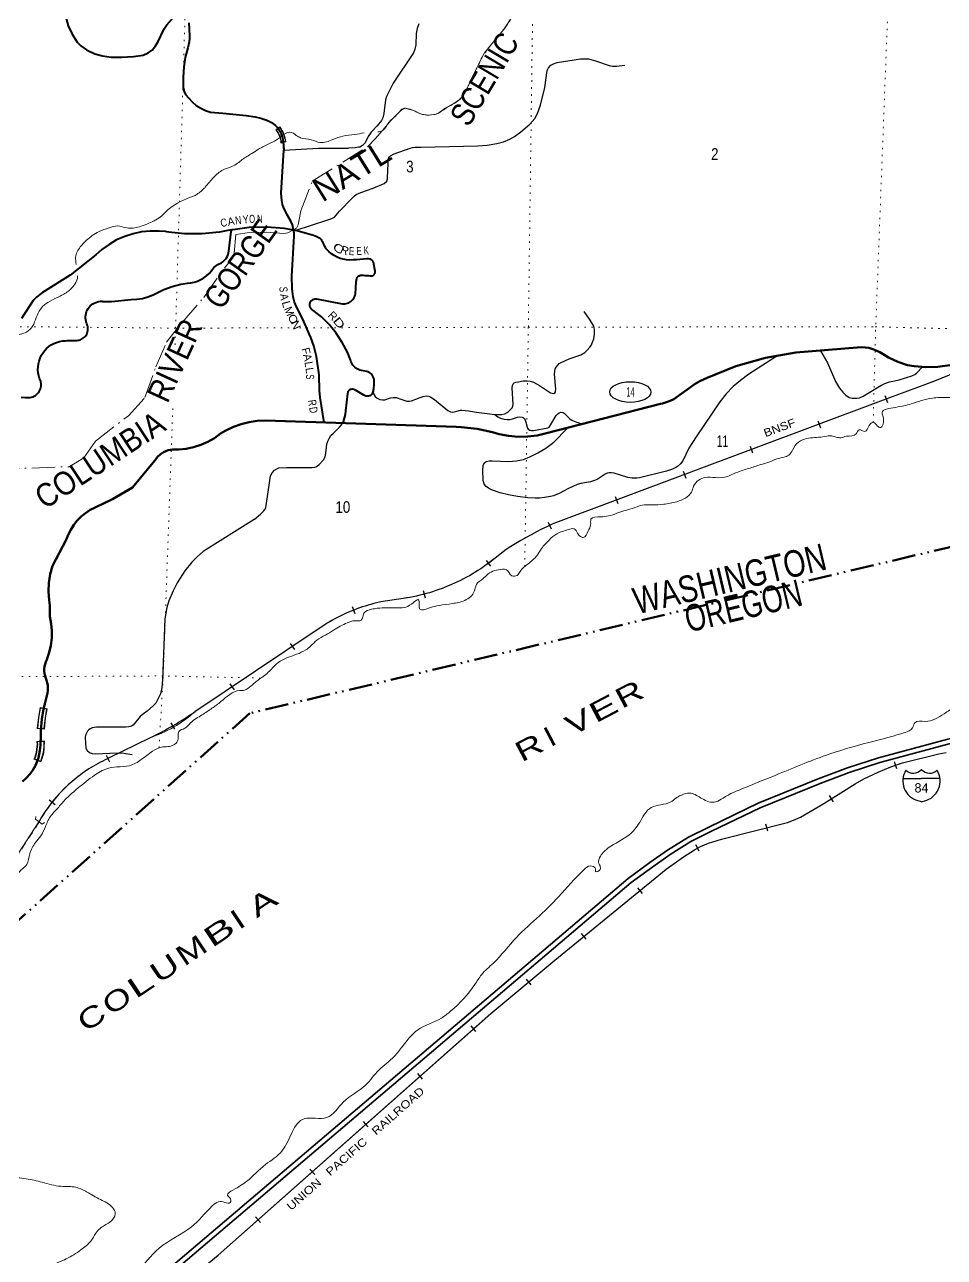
# Model space of a CAD drawing. Header units: feet. Extents: x -481249 to -254670, y -730376 to -544252.
# Drawn here: x -306297 to -292513, y -709890 to -691409 of the extents above; entities that cross this region are included whole.
import ezdxf
from ezdxf.enums import TextEntityAlignment as Align

# ---------------------------------------------------------------- set-up
doc = ezdxf.new("R2010")
doc.units = ezdxf.units.FT
doc.header["$LTSCALE"] = 70
doc.header["$PDMODE"] = 32
doc.header["$PDSIZE"] = 35
for name, pattern in [('DASH_DOUBLE_DOT', [9.2, 5, -1.2, 0.3, -1.2, 0.3, -1.2]), ('DOT_DASHED', [7.7, 5, -1.2, 0.3, -1.2]), ('DOTTED', [1.5, 0.3, -1.2]), ('SHORT_DASHED', [2.7, 1.5, -1.2])]:
    doc.linetypes.add(name, pattern=pattern)
for name, color, linetype, lineweight in [('10', 7, 'DASH_DOUBLE_DOT', 70), ('15', 7, 'Continuous', 25), ('17', 7, 'Continuous', 25), ('18', 7, 'Continuous', 35), ('23', 7, 'Continuous', 70), ('26', 7, 'Continuous', 40), ('27', 7, 'Continuous', 13), ('29', 7, 'Continuous', 25), ('34', 7, 'Continuous', 25), ('39', 7, 'Continuous', 13), ('41', 7, 'Continuous', 13), ('44', 7, 'DOT_DASHED', 13), ('59', 7, 'Continuous', 13), ('61', 7, 'Continuous', 13), ('7', 7, 'DOTTED', 13)]:
    doc.layers.add(name, color=color, linetype=linetype, lineweight=lineweight)

msp = doc.modelspace()

# ---------------------------------------------------------------- linework, layer by layer
at = {"layer": '10'}
msp.add_lwpolyline([(-288388.73, -699810.89), (-292322.51, -699216.08), (-302922.81, -701733.62), (-307606.7, -705924.67), (-318146.03, -711086.42), (-320603.16, -711979.72)], dxfattribs=at)
at = {"layer": '15'}
for p, q in [((-292857.78, -702581.64), (-292854.88, -702578.73)), ((-292851.71, -702581.11), (-292855.14, -702578.73)), ((-293130.49, -702713.11), (-292854.08, -702713.11)), ((-292854.08, -703058.69), (-292917.97, -703040.73)), ((-292854.61, -703058.95), (-292790.98, -703040.21))]:
    msp.add_line(p, q, dxfattribs=at)
msp.add_lwpolyline([(-292578.72, -702713.11), (-292854.61, -702713.11), (-292854.08, -702713.11)], dxfattribs=at)
for centre, radius, start, end in [((-292827.86, -702748.21), 306.13, 148.44436, 254.43378), ((-292976.46, -702465.61), 165.66, 227.34248, 315.8117), ((-292732.77, -702465.61), 165.66, 224.18831, 312.69403), ((-292881.37, -702748.21), 306.13, 283.08087, 31.62484)]:
    msp.add_arc(centre, radius, start, end, dxfattribs=at)
at = {"layer": '17'}
msp.add_ellipse((-297219.39, -696916.82), major_axis=(-309.24, 1), ratio=0.500121, dxfattribs=at)
at = {"layer": '18'}
for points in [[(-304566.71, -710427.5), (-297250.56, -704211.17), (-296927.2, -703972.22), (-296661.08, -703785.8), (-296346.84, -703590.82), (-296032.99, -703434.61), (-295302.52, -703082.26), (-294401.64, -702717.04), (-293965.32, -702548.55), (-293498.65, -702399.54), (-292458.17, -702118.94), (-288405.86, -701194.48)], [(-304521.3, -710487.33), (-297203.94, -704269.97), (-296883.39, -704033.1), (-296619.76, -703848.43), (-296310.28, -703656.4), (-295999.99, -703501.96), (-295272.11, -703150.86), (-294374.04, -702786.78), (-293940.38, -702619.32), (-293477.47, -702471.51), (-292440.06, -702191.74), (-288406.82, -701271.63)]]:
    msp.add_lwpolyline(points, dxfattribs=at)
at = {"layer": '23'}
for points in [[(-296249.06, -696793.57), (-296177.76, -696755.34), (-296068.31, -696704.37), (-295638.61, -696531.09), (-295193.16, -696403.69), (-294736.82, -696323.54), (-293816.78, -696246.88), (-293815.69, -696246.77), (-293757.69, -696243.92), (-293699.7, -696247.15), (-293642.37, -696256.42), (-293586.32, -696271.63), (-293532.17, -696292.62), (-293480.51, -696319.15), (-293431.9, -696350.94), (-293350.44, -696397.34), (-293210.9, -696461.92), (-293065.37, -696511.57), (-292966.91, -696527.38), (-292787.53, -696541.38), (-292607.68, -696536.56), (-292429.31, -696512.96)], [(-306068.1, -702293.49), (-306058.26, -702209.31), (-306057.14, -702142.57), (-306056.69, -702128.47), (-306052.33, -701991.63), (-306037.04, -701823.16), (-306012.61, -701666.25), (-306004.13, -701631.58), (-305960.47, -701453.31), (-305955.59, -701432.24), (-305949.76, -701392.96), (-305948.08, -701353.29), (-305950.55, -701313.66), (-305957.15, -701274.51), (-305967.81, -701236.26), (-305980.86, -701206.07), (-305991.62, -701172.13), (-305998.78, -701137.26), (-306002.25, -701101.83), (-306002, -701066.24), (-305998.03, -701030.86), (-305990.38, -700996.09), (-305979.15, -700962.32), (-305964.44, -700929.9), (-305962.41, -700924.87), (-305927.24, -700821.85), (-305903.04, -700715.72), (-305890.07, -700607.65), (-305888.46, -700498.81), (-305898.23, -700390.39), (-305919.29, -700283.6), (-305917.49, -700119.4), (-305929.54, -700038.78), (-305937.83, -699908.14), (-305932.42, -699777.36), (-305913.36, -699647.86), (-305880.88, -699521.06), (-305674.44, -699133.04), (-305645.09, -699055.76), (-305607.16, -698980.46), (-305561.56, -698909.54), (-305508.8, -698843.77), (-305449.46, -698783.88), (-305384.18, -698730.51), (-305313.68, -698684.27), (-305238.73, -698645.65), (-304982.19, -698524.67), (-304680.98, -698345.98), (-304344.26, -697941.5), (-304342.94, -697939.33), (-304322.6, -697909.84), (-304299.3, -697882.64), (-304273.27, -697858.02), (-304244.82, -697836.25), (-304214.24, -697817.58), (-304181.88, -697802.21), (-304148.1, -697790.3), (-304113.25, -697781.99), (-304077.72, -697777.37), (-304041.91, -697776.49), (-304006.2, -697779.36), (-303991.22, -697778.77), (-303877.37, -697767.56), (-303765.32, -697744.51), (-303656.29, -697709.87), (-303551.48, -697664.03), (-303452.04, -697607.48), (-303359.05, -697540.85), (-303279.56, -697492.6), (-303168.45, -697438.41), (-303052.28, -697396.13), (-302932.33, -697366.22), (-302809.9, -697349.01), (-302686.35, -697344.7), (-299827.06, -697439.29), (-299752.01, -697442.49), (-299515.73, -697468.94), (-299283.51, -697519.95), (-299183.47, -697548.59), (-299043.11, -697575.34), (-298900.73, -697587.27), (-298757.87, -697584.26), (-298616.12, -697566.33), (-298477.01, -697533.68), (-296768.76, -697091.69), (-296737.62, -697086.23), (-296678.22, -697070.88), (-296620.74, -697049.41), (-296565.83, -697022.05), (-296249.06, -696793.57)], [(-306330.6, -702757.95), (-306272.83, -702705.68), (-306220.84, -702647.65), (-306175.2, -702584.51), (-306136.41, -702516.95), (-306114.1, -702466.52), (-306089.01, -702399.17), (-306068.1, -702293.49)]]:
    msp.add_lwpolyline(points, dxfattribs=at)
at = {"layer": '26'}
for points in [[(-305673.28, -691316.36), (-305646.29, -691426.43), (-305586.1, -691553.12), (-305508.25, -691669.43), (-305453.24, -691727.57), (-305369.18, -691787.81), (-305245.67, -691843.87), (-305128.38, -691875.03), (-305000.72, -691893.72), (-304844, -691893.72), (-304663.41, -691885.42), (-304519.14, -691864.64), (-304443.37, -691829.34), (-304386.29, -691789.87), (-304333.35, -691727.58), (-304299.1, -691669.42), (-304203.62, -691470.04), (-304164.18, -691409.83), (-304041.71, -691270.67)], [(-303838.28, -691382.82), (-303825.82, -691578.04), (-303825.83, -691621.66), (-303829.98, -691665.27), (-303850.73, -691756.65), (-303892.25, -691902.02), (-303913.01, -692043.25)], [(-303913.01, -692043.25), (-303921.31, -692197.99), (-303921.31, -692353.75), (-303906.78, -692411.9), (-303883.94, -692453.44), (-303786.38, -692563.51), (-303724.11, -692619.59), (-303647.3, -692665.28), (-303587.11, -692696.43), (-303512.38, -692719.27), (-303327.63, -692737.96), (-302974.75, -692771.19), (-302839.82, -692789.88), (-302754.71, -692810.65), (-302665.45, -692841.81), (-302594.88, -692877.11), (-302538.83, -692920.72), (-302512.37, -692945.65), (-302495.77, -692967.45), (-302466.18, -693012.1), (-302445.95, -693053.64), (-302432.46, -693102.45), (-302420.51, -693161.64), (-302414.76, -693292.19)], [(-302266.71, -694488.99), (-302284.05, -694408.75), (-302306.88, -694354.75), (-302360.85, -694261.29), (-302416.9, -694144.99), (-302431.43, -694103.45), (-302441.81, -694047.38), (-302450.81, -693936.62), (-302414.76, -693292.19)], [(-303193.31, -694484.83), (-303225.97, -694491.04), (-303377.68, -694519.91), (-303639.11, -694545.68), (-303901.8, -694543.99), (-304137.87, -694517.64), (-304163.87, -694514.74), (-304187.87, -694512.3), (-304281.9, -694502.75), (-304413.33, -694502.58), (-304544.05, -694516.16), (-304672.64, -694543.32), (-304797.68, -694583.78), (-304917.81, -694637.09), (-305031.71, -694702.66), (-305138.13, -694779.78), (-305228.86, -694861.35), (-305613.5, -695164.16), (-306027.68, -695425.1), (-306068.06, -695451.93), (-306121.07, -695494.49), (-306169.35, -695542.35), (-306346.49, -695814.57)], [(-303305.08, -694946.67), (-303287.13, -694926.11), (-303271.44, -694903.79), (-303258.16, -694879.95), (-303247.45, -694854.85), (-303239.42, -694828.77), (-303234.88, -694806.75), (-303203.62, -694511.85), (-303193.31, -694484.83)], [(-302266.71, -694488.99), (-302404.31, -694465.78), (-302667.5, -694444.53), (-302931.46, -694450.9), (-303175.97, -694482.58), (-303193.31, -694484.83)], [(-302290.58, -695180.36), (-302257.57, -694578.23), (-302259.14, -694525.05), (-302266.71, -694488.99)], [(-301521.69, -694926.13), (-301569.27, -694912.4), (-301615.15, -694893.77), (-301658.83, -694870.45), (-301699.83, -694842.69), (-301737.71, -694810.8), (-301739.04, -694809.65), (-301758.2, -694791.01), (-301775.31, -694770.46), (-301790.17, -694748.24), (-301802.63, -694724.58), (-301812.55, -694699.76), (-301812.66, -694699.43), (-301820.52, -694680.61), (-301830.3, -694662.72), (-301841.9, -694645.94), (-301855.19, -694630.48), (-301870.02, -694616.48), (-301886.23, -694604.12), (-301903.65, -694593.51), (-301916.32, -694587.51), (-301941.21, -694578.07), (-301966.32, -694570.91), (-302234.63, -694494.4), (-302266.71, -694488.99)], [(-306093.18, -696628.52), (-306096.99, -696584.34), (-306096.15, -696540), (-306090.69, -696495.99), (-306080.65, -696452.8), (-306066.16, -696410.89), (-306047.36, -696370.72), (-306024.47, -696332.74), (-305997.74, -696297.37), (-305967.45, -696264.97), (-305933.94, -696235.93), (-305897.58, -696210.54), (-305858.77, -696189.1), (-305817.92, -696171.83), (-305775.5, -696158.92), (-305731.96, -696150.52), (-305708.64, -696148.51), (-305683.83, -696146.6), (-305658.64, -696146.05), (-305534.11, -696143.31), (-305515.6, -696143.37), (-305497.18, -696141.49), (-305479.05, -696137.69), (-305461.43, -696132.03), (-305444.49, -696124.55), (-305428.43, -696115.34), (-305413.42, -696104.51), (-305399.62, -696092.16), (-305387.19, -696078.44), (-305376.26, -696063.49), (-305366.95, -696047.49), (-305359.37, -696030.6), (-305353.59, -696013.01), (-305349.69, -695994.91), (-305347.69, -695976.5), (-305347.64, -695957.99), (-305349.51, -695939.57), (-305353.31, -695921.45), (-305358.68, -695904.6), (-305368.88, -695881.69), (-305376.63, -695857.84), (-305381.85, -695833.31), (-305384.47, -695808.37), (-305384.48, -695783.29), (-305381.86, -695758.35), (-305376.65, -695733.82), (-305368.9, -695709.97), (-305358.7, -695687.06), (-305346.16, -695665.34), (-305331.42, -695645.05), (-305314.65, -695626.41), (-305296.01, -695609.63), (-305275.72, -695594.88), (-305254.01, -695582.34), (-305231.1, -695572.14), (-305207.25, -695564.39), (-305182.72, -695559.17), (-305157.78, -695556.55), (-305132.7, -695556.55), (-305126.67, -695556.94), (-304994.58, -695558.53), (-304698.02, -695530.07), (-304613.63, -695525.36), (-304530.19, -695511.86), (-304448.61, -695489.71), (-304369.8, -695459.15), (-304330.49, -695440.2), (-304211.19, -695381.14), (-304086.37, -695334.88), (-303957.39, -695301.91), (-303856.66, -695285.89), (-303805.02, -695280.05), (-303754.28, -695268.86), (-303704.99, -695252.41), (-303657.68, -695230.91), (-303612.88, -695204.58), (-303571.08, -695173.71), (-303532.74, -695138.64), (-303498.27, -695099.75), (-303492.23, -695092.03), (-303478.09, -695070.86), (-303461.82, -695051.29), (-303443.59, -695033.52), (-303423.6, -695017.76), (-303402.08, -695004.17), (-303379.25, -694992.91), (-303355.37, -694984.09), (-303346.9, -694981.63), (-303325.07, -694965.25), (-303305.08, -694946.67)], [(-302022.86, -695611.44), (-302022.53, -695601.88), (-302021.21, -695592.41), (-302018.9, -695583.12), (-302015.63, -695574.13), (-302011.44, -695565.53), (-302006.38, -695557.42), (-302000.49, -695549.88), (-301993.85, -695542.99), (-301986.53, -695536.84), (-301978.6, -695531.48), (-301970.15, -695526.99), (-301961.29, -695523.4), (-301952.09, -695520.76), (-301942.67, -695519.09), (-301933.13, -695518.42), (-301923.57, -695518.75), (-301538.16, -695594.24), (-301534.94, -695594.54), (-301515.48, -695595.2), (-301496.06, -695593.81), (-301476.9, -695590.41), (-301458.19, -695585.01), (-301440.15, -695577.7), (-301422.97, -695568.53), (-301406.84, -695557.63), (-301391.95, -695545.09), (-301378.44, -695531.07), (-301366.48, -695515.71), (-301356.18, -695499.19), (-301347.67, -695481.68), (-301341.04, -695463.37), (-301336.35, -695444.48), (-301326.58, -695266.03), (-301325.21, -695241.02), (-301320.48, -695216.03), (-301320.22, -695215.21), (-301316.9, -695207.51), (-301312.78, -695200.19), (-301307.93, -695193.35), (-301302.38, -695187.05), (-301296.21, -695181.37), (-301289.48, -695176.36), (-301282.26, -695172.09), (-301274.63, -695168.59), (-301266.68, -695165.91), (-301258.49, -695164.07), (-301250.19, -695163.1), (-301224.69, -695165.49), (-301200.19, -695167.29), (-301141.52, -695171.62), (-301116.72, -695173.45), (-301091.52, -695174.03), (-301085.63, -695172.57), (-301079.82, -695170.48), (-301074.26, -695167.79), (-301069.01, -695164.54), (-301064.13, -695160.75), (-301059.67, -695156.48), (-301055.69, -695151.76), (-301052.22, -695146.65), (-301049.3, -695141.21), (-301046.97, -695135.49), (-301045.25, -695129.56), (-301044.15, -695123.49), (-301043.7, -695117.33), (-301043.9, -695111.15), (-301044.74, -695105.04), (-301061.25, -695001.21), (-301061.28, -695000.69), (-301062.37, -694991.7), (-301064.39, -694982.87), (-301067.32, -694974.3), (-301071.14, -694966.09), (-301075.79, -694958.31), (-301081.22, -694951.07), (-301087.39, -694944.43), (-301094.21, -694938.48), (-301101.62, -694933.27), (-301109.53, -694928.86), (-301117.86, -694925.31), (-301119.43, -694924.83), (-301144.39, -694920.1), (-301169.43, -694921.79), (-301325.09, -694932.35), (-301350.34, -694934.06), (-301375.09, -694936.74), (-301423.55, -694938.35), (-301472.94, -694934.81), (-301521.69, -694926.13)], [(-301809.83, -697373.7), (-301865.78, -697000.62), (-301877.2, -696894.69), (-301882.38, -696660.02), (-301923.9, -696381.72), (-301963.34, -696223.88), (-302006.93, -696099.27), (-302131.48, -695812.67), (-302217.62, -695650.68), (-302251.87, -695567.61), (-302271.59, -695488.69), (-302285.09, -695368.23), (-302290.58, -695180.36)], [(-301527.68, -697382.73), (-301519.13, -697361.88), (-301501.59, -697308.26), (-301489.76, -697253.1), (-301483.75, -697197), (-301450.88, -696939.06), (-301450.98, -696937.26), (-301450.91, -696930.43), (-301450.12, -696923.64), (-301448.63, -696916.98), (-301446.45, -696910.51), (-301443.61, -696904.3), (-301440.13, -696898.42), (-301436.06, -696892.94), (-301431.43, -696887.91), (-301426.31, -696883.4), (-301420.74, -696879.44), (-301414.79, -696876.09), (-301408.52, -696873.38), (-301402.01, -696871.34), (-301395.31, -696869.99), (-301388.51, -696869.35), (-301381.68, -696869.42), (-301374.9, -696870.2), (-301368.23, -696871.69), (-301361.76, -696873.87), (-301355.55, -696876.72), (-301349.67, -696880.2), (-301344.19, -696884.27), (-301216.9, -696957.9), (-301215.01, -696959.08), (-301205.4, -696964.31), (-301195.3, -696968.51), (-301184.81, -696971.62), (-301174.06, -696973.62), (-301163.15, -696974.49), (-301152.22, -696974.21), (-301141.37, -696972.79), (-301130.73, -696970.24), (-301120.42, -696966.6), (-301110.54, -696961.9), (-301101.21, -696956.19), (-301092.52, -696949.54), (-301087.82, -696942.71), (-301080.22, -696929.5), (-301074.04, -696915.56), (-301069.35, -696901.05), (-301066.2, -696886.13), (-301064.63, -696870.97), (-301059.01, -696797.6), (-301057.14, -696783.67), (-301056.29, -696763.97), (-301057.49, -696744.29), (-301060.75, -696724.84), (-301066.02, -696705.84), (-301073.25, -696687.5), (-301082.35, -696670.01), (-301086.76, -696663.78), (-301097.5, -696650.84), (-301109.52, -696639.1), (-301122.71, -696628.69), (-301136.91, -696619.7), (-301151.97, -696612.25), (-301167.73, -696606.42), (-301274.86, -696586.72), (-301291.71, -696580.24), (-301311.42, -696570.42), (-301330, -696558.59), (-301347.24, -696544.89), (-301362.96, -696529.45), (-301376.97, -696512.46), (-301389.14, -696494.1), (-301399.31, -696474.56), (-301407.39, -696454.07), (-301413.28, -696432.85), (-301459.76, -696318.99), (-301536, -696172.14), (-301627.17, -696034.07), (-301732.28, -695906.28), (-301850.16, -695790.18), (-301979.54, -695687.04), (-301992, -695678.28), (-301998.29, -695672.16), (-302004.44, -695664.83), (-302009.79, -695656.91), (-302014.29, -695648.46), (-302017.88, -695639.6), (-302020.52, -695630.4), (-302022.19, -695620.98), (-302022.86, -695611.44)], [(-306347.19, -696992.82), (-306288.67, -696997.15), (-306275.46, -696998.99), (-306254.75, -697000.82), (-306233.95, -697000.47), (-306213.31, -696997.96), (-306193.05, -696993.3), (-306173.38, -696986.54), (-306154.52, -696977.77), (-306136.69, -696967.08), (-306120.07, -696954.58), (-306104.85, -696940.41), (-306091.19, -696924.73), (-306079.25, -696907.7), (-306069.16, -696889.53), (-306061.01, -696870.39), (-306054.92, -696850.51), (-306050.93, -696830.1), (-306049.1, -696809.39), (-306049.44, -696788.59), (-306051.96, -696767.95), (-306054.6, -696755.33), (-306071.87, -696714.48), (-306084.78, -696672.06), (-306093.18, -696628.52)]]:
    msp.add_lwpolyline(points, dxfattribs=at)
at = {"layer": '29'}
for p, q in [((-302240.66, -694496.33), (-301752.48, -694334)), ((-302859.03, -698827.23), (-303620.68, -699306.02))]:
    msp.add_line(p, q, dxfattribs=at)
for points in [[(-300389.87, -691397.36), (-300413.74, -691463.82), (-300427.24, -691542.74), (-300435.54, -691713.04), (-300450.07, -691775.33), (-300468.75, -691829.34), (-300771.82, -692286.24), (-300871.46, -692485.62), (-300889.1, -692533.38), (-300912.97, -692738.99), (-300928.54, -692805.44), (-300946.18, -692846.98), (-301012.61, -692925.9), (-301103.94, -693021.44), (-301149.61, -693087.9), (-301195.28, -693179.28), (-301233.68, -693222.89), (-301275.19, -693243.65), (-301290.77, -693245.73), (-301343.69, -693256.12), (-301442.42, -693260.33)], [(-301752.48, -694334), (-301691.41, -694313.22), (-301655.08, -694294.53), (-301580.35, -694207.3), (-301385.23, -694003.77), (-301357.21, -693978.85), (-301326.07, -693956), (-301256.53, -693924.85), (-301073.86, -693858.4), (-300907.79, -693787.78), (-300867.32, -693756.63), (-300857.97, -693721.32), (-300853.82, -693584.25), (-300841.37, -693413.95), (-300828.91, -693389.03), (-300814.38, -693374.49), (-300758.34, -693343.34), (-300517.54, -693260.27), (-300482.26, -693249.88), (-300442.82, -693245.73), (-300359.78, -693243.66), (-300143.9, -693239.5), (-299504.56, -693227.04), (-299362.36, -693214.58), (-299218.1, -693189.66), (-299119.5, -693164.73), (-299027.12, -693127.35), (-298953.43, -693085.81), (-298861.06, -693015.2), (-298727.17, -692898.9), (-298649.33, -692815.83), (-298607.82, -692741.06), (-298566.3, -692616.45), (-298499.87, -692350.62), (-298466.66, -692097.25), (-298446.95, -692057.78), (-298408.54, -692018.33), (-298368.07, -691995.48), (-298317.2, -691976.79), (-297964.32, -691922.79), (-297901.01, -691918.63), (-297848.07, -691918.64)], [(-297848.07, -691918.64), (-297739.1, -691949.79), (-297537.75, -692022.47), (-297483.78, -692032.86), (-297425.66, -692032.86), (-297303.18, -692016.24)], [(-302414.76, -693292.19), (-301894.81, -693262.88), (-301442.42, -693260.33)], [(-299248.21, -697251.9), (-299147.19, -697254.13), (-299099.38, -697245.19), (-299056.67, -697220.96), (-299022.88, -697189.07), (-298991.64, -697154.63), (-298978.9, -697130.39), (-298974.43, -697102.32), (-298989.73, -696852.31), (-298986.55, -696816.6), (-298974.43, -696793.63), (-298958.5, -696780.88), (-298936.18, -696770.67), (-298894.75, -696761.74), (-298823.35, -696750.26), (-298765.34, -696747.71), (-298718.8, -696754.09), (-298668.44, -696770.67), (-298579.19, -696816.59), (-298416, -696926.29), (-298389.86, -696935.23), (-298367.55, -696936.5), (-298350.34, -696927.57), (-298342.05, -696916.09), (-298340.14, -696902.06), (-298336.95, -696872.72), (-298357.35, -696650.76), (-298352.25, -696604.85), (-298343.33, -696570.4), (-298329.3, -696546.16), (-298306.35, -696513), (-298283.4, -696491.32), (-298255.35, -696472.18), (-298138.05, -696421.15), (-297959.56, -696357.37), (-297900.28, -696324.21), (-297865.21, -696291.04), (-297823.78, -696245.12), (-297804.66, -696217.06), (-297793.81, -696191.55), (-297765.77, -696117.56), (-297755.57, -696048.68), (-297758.12, -695978.52), (-297762.57, -695950.46), (-297773.41, -695921.12), (-297832.06, -695824.17), (-297911.11, -695706.82)], [(-295023.69, -696377.41), (-295442.12, -696650.75), (-295565.77, -696742.58), (-295676.71, -696834.44), (-295782.52, -696941.58), (-295875.61, -697064.05), (-296232.6, -697589.6), (-296339.7, -697757.98), (-296431.5, -697946.77), (-296466.55, -697995.25), (-296513.1, -698033.51), (-296539.22, -698050.1), (-296586.39, -698071.78), (-296676.29, -698104.95), (-297082.99, -698203.17), (-297119.98, -698207), (-297191.36, -698207), (-297257.68, -698196.79), (-297461.68, -698135.56), (-297502.46, -698126.64), (-297533.7, -698126.63), (-297563.66, -698131.74), (-297594.28, -698145.77), (-297716.67, -698227.41), (-297770.2, -698250.37), (-297816.1, -698264.4), (-297874.77, -698273.33), (-297962.09, -698287.37), (-298017.57, -698303.94), (-298081.94, -698330.74), (-298155.26, -698370.27), (-298283.39, -698436.61), (-298369.46, -698472.32), (-298415.35, -698483.81), (-298507.15, -698499.11), (-298579.82, -698505.49), (-298644.85, -698508.04), (-298757.04, -698501.67), (-298910.05, -698482.53), (-299043.91, -698457.02), (-299170.14, -698426.4), (-299298.91, -698381.76), (-299344.81, -698360.07), (-299379.24, -698334.56), (-299409.83, -698296.29), (-299425.14, -698242.71), (-299431.5, -698085.82), (-299425.14, -698013.1), (-299404.1, -697976.1), (-299379.24, -697956.98), (-299336.53, -697946.76), (-299287.44, -697946.77), (-299037.55, -697956.98), (-298986.54, -697954.43), (-298923.43, -697946.76), (-298875.61, -697939.12), (-298818.25, -697926.36), (-298725.81, -697890.64), (-298604.06, -697829.42), (-298483.57, -697757.97), (-298364.36, -697666.14), (-298165.46, -697462.04)], [(-294369.02, -696299.62), (-294264.06, -696479.84), (-294141.66, -696757.92), (-294083.01, -696857.42), (-294034.56, -696918.65), (-293988.66, -696964.57), (-293940.21, -696997.74), (-293894.31, -697007.94), (-293825.46, -697010.49), (-293784.67, -697002.84), (-293731.12, -696979.88), (-293465.92, -696816.6), (-293404.72, -696788.54), (-293333.32, -696763.03), (-293190.53, -696734.96), (-293001.83, -696676.28), (-292955.93, -696653.32), (-292925.33, -696627.81), (-292843.74, -696546.17)], [(-301074.52, -696933.59), (-301043.77, -696983.99), (-301014.71, -697008.91), (-300975.27, -697029.68), (-300933.76, -697035.91), (-300896.39, -697031.76), (-300813.36, -697004.76), (-300773.92, -696996.45), (-300730.33, -697000.6), (-300643.15, -697027.6), (-300568.42, -697052.52), (-300533.13, -697054.6), (-300499.92, -697046.29), (-300371.22, -696996.45), (-300323.47, -696981.91), (-300277.81, -696975.68), (-300238.37, -696979.84), (-300209.3, -696992.3), (-300153.26, -697029.68), (-299951.91, -697193.75), (-299914.54, -697212.44), (-299879.25, -697218.67), (-299819.06, -697202.06), (-299765.09, -697189.59), (-299742.25, -697189.59), (-299642.61, -697197.9), (-299522.22, -697216.59), (-299362.38, -697239.44), (-299248.21, -697251.9)], [(-299248.21, -697251.9), (-299205.66, -697287.21), (-299162.59, -697307.97), (-299114.33, -697322.52), (-299066.06, -697329.78), (-299018.84, -697328.75), (-298983.03, -697320.44), (-298910.9, -697295.52), (-298876.13, -697289.28), (-298842.4, -697293.44), (-298821.12, -697301.74), (-298807.11, -697314.21), (-298786.35, -697366.13), (-298767.15, -697442.97), (-298761.44, -697459.59), (-298748.47, -697473.08), (-298726.15, -697488.66), (-298699.69, -697493.85), (-298672.18, -697492.82), (-298456.3, -697455.43), (-298444.36, -697448.16), (-298436.06, -697441.93), (-298423.09, -697426.36), (-298329.68, -697266.44), (-298306.85, -697242.55), (-298286.09, -697226.98), (-298260.15, -697219.7), (-298227.96, -697222.83), (-298208.25, -697233.2), (-298186.45, -697256.06), (-298130.4, -697314.21), (-298105.5, -697331.85), (-298049.45, -697357.82), (-297944.34, -697395.86)], [(-302859.03, -698827.23), (-302760.47, -698747.84), (-302714.57, -698701.92), (-302694.17, -698673.86), (-302683.97, -698645.79), (-302661.02, -698515.68), (-302610.02, -698171.27), (-302587.07, -698130.45), (-302553.92, -698089.63), (-302518.22, -698066.67), (-302485.07, -698053.91), (-302370.32, -698046.26), (-301987.83, -698048.81), (-301954.04, -698043.7), (-301932.36, -698036.04), (-301905.59, -698020.74), (-301883.28, -698002.88), (-301816.98, -697934), (-301794.03, -697888.08), (-301781.28, -697834.5), (-301768.53, -697696.74), (-301755.14, -697652.08), (-301732.83, -697612.55), (-301705.42, -697570.44), (-301669.08, -697530.91), (-301577.28, -697444.17), (-301527.68, -697382.73)], [(-303620.68, -699306.02), (-303712.25, -699388.2), (-303792.57, -699469.83), (-303898.39, -699597.4), (-304011.87, -699775.98), (-304069.24, -699895.9), (-304134.27, -700046.41), (-304166.14, -700145.92), (-304195.47, -700316.84), (-304231.17, -701230.19), (-304240.08, -701347.55), (-304261.77, -701439.39), (-304303.83, -701533.79), (-304332.52, -701580.98), (-304363.77, -701617.98), (-304460.67, -701699.62), (-304537.79, -701754.47), (-304567.77, -701781.26), (-304650.63, -701888.41), (-304672.94, -701910.1), (-304695.26, -701924.13), (-304735.41, -701934.33), (-304781.96, -701939.43), (-305220.56, -701939.43), (-305254.97, -701944.54), (-305284.3, -701950.92), (-305316.17, -701967.5), (-305332.76, -701980.25), (-305354.42, -702000.67), (-305372.27, -702031.28), (-305383.75, -702060.62), (-305388.86, -702097.61), (-305378.66, -702255.79), (-305362.07, -702292.79), (-305326.37, -702322.13), (-305286.85, -702334.88), (-305230.76, -702342.53), (-305021.66, -702332.32), (-304827.86, -702327.22), (-304783.22, -702333.61), (-304685.07, -702352.73)]]:
    msp.add_lwpolyline(points, dxfattribs=at)
at = {"layer": '29', "linetype": 'DOTTED', "lineweight": 100}
for centre, radius, start, end in [((-302865.45, -693230.31), 449.78, 7.11254, 36.16011), ((-302835.61, -693221.56), 424.24, 352.72369, 38.0224)]:
    msp.add_arc(centre, radius, start, end, dxfattribs=at)
at = {"layer": '34', "lineweight": 13}
for p, q in [((-298339.67, -698877.11), (-293468.19, -697054.08)), ((-299246.23, -699406.87), (-299082.69, -699278.68)), ((-300956.84, -700063.12), (-300621.99, -700011.09)), ((-303747.23, -701711.65), (-301912.2, -700480.15)), ((-305039.93, -702406.99), (-304422.08, -702102.03)), ((-306989.31, -704752.57), (-306083.26, -703359.66))]:
    msp.add_line(p, q, dxfattribs=at)
at = {"layer": '34'}
for p, q in [((-293403.84, -696969.88), (-293364.85, -697073.39)), ((-294406.94, -697348.26), (-294368.17, -697451.85)), ((-295424.77, -697726.37), (-295386, -697829.96)), ((-296428.05, -698104.61), (-296389.28, -698208.2)), ((-297445.88, -698482.72), (-297407.11, -698586.32)), ((-298450.33, -698868.16), (-298404.28, -698968.73)), ((-299381.53, -699440.27), (-299316.74, -699529.92)), ((-300323.72, -699894.5), (-300295.49, -700001.44)), ((-301387.33, -700133.41), (-301346.46, -700236.2)), ((-302316.19, -700686.84), (-302254.55, -700778.68)), ((-303219.22, -701289.73), (-303157.58, -701381.57)), ((-304105.53, -701874.99), (-304050.28, -701970.81)), ((-305072.89, -702360.34), (-305027.13, -702461.04)), ((-293225.74, -702564.74), (-293260.34, -702459.68)), ((-305928.38, -703033.05), (-305841.17, -703101.09)), ((-294172.53, -703060.69), (-294231.5, -702967.11)), ((-295158.75, -703502.28), (-295185.77, -703395.02)), ((-296185.45, -703802.33), (-296238.77, -703705.42)), ((-297036.83, -704435.29), (-297106.82, -704349.65)), ((-297879.22, -705120.36), (-297949.22, -705034.71)), ((-298704.39, -705804.19), (-298775.18, -705719.2)), ((-299532.08, -706504.18), (-299605.46, -706421.42)), ((-300332.59, -707217.49), (-300405.97, -707134.73)), ((-301146.73, -707935.91), (-301220.11, -707853.15)), ((-301947.24, -708649.23), (-302020.63, -708566.47)), ((-302761.38, -709367.65), (-302834.76, -709284.89))]:
    msp.add_line(p, q, dxfattribs=at)
for points in [[(-291866.25, -696430.71), (-292661.3, -696751.28), (-293467.8, -697055.11), (-298339.25, -698878.13), (-298389.11, -698900.17), (-298468.76, -698936.65), (-298548, -698974.66), (-298626.57, -699014.63), (-298704.15, -699055.17), (-298781.33, -699097.25), (-298857.84, -699141.29), (-298933.37, -699185.9), (-299008.06, -699231.77), (-299082.05, -699279.58), (-299245.55, -699407.73), (-299257.85, -699417.51), (-299297.37, -699448.45), (-299337.27, -699478.87), (-299377.91, -699508.24), (-299418.92, -699537.08), (-299460.62, -699565.16), (-299502.7, -699592.7), (-299545.23, -699619.16), (-299588.13, -699645.09), (-299631.45, -699670.2), (-299675.46, -699694.56), (-299719.59, -699718.05), (-299764.39, -699741.06), (-299809.35, -699762.94), (-299854.96, -699784.34), (-299900.75, -699804.6), (-299946.91, -699824.34), (-299993.19, -699843.21), (-300040.19, -699861.32), (-300087.33, -699878.3), (-300134.57, -699894.7), (-300182.51, -699910.35), (-300230.29, -699925.09), (-300278.49, -699939.03), (-300327.14, -699951.87), (-300375.58, -699964.1), (-300424.44, -699975.51), (-300473.76, -699985.84), (-300522.88, -699995.55), (-300572.13, -700004.41), (-300621.82, -700012.18), (-300956.64, -700064.2), (-300977.4, -700068.69), (-301020.97, -700078.53), (-301064.3, -700089.14), (-301107.6, -700100.67), (-301150.46, -700112.84), (-301193.44, -700125.71), (-301235.83, -700139.42), (-301278.34, -700153.86), (-301320.26, -700169.11), (-301362.09, -700184.95), (-301403.47, -700201.4), (-301444.83, -700218.78), (-301485.61, -700236.99), (-301526.08, -700255.62), (-301566.52, -700275.18), (-301606.32, -700295.21), (-301645.87, -700316.02), (-301685.04, -700337.81), (-301723.72, -700359.88), (-301762.15, -700382.71), (-301800.2, -700406.54), (-301837.75, -700430.63), (-301874.85, -700455.35), (-301911.58, -700481.06), (-303746.56, -701712.52)], [(-304423.47, -702103.94), (-305039.46, -702407.98), (-305055.98, -702415.49), (-305091.76, -702432.13), (-305126.98, -702449.6), (-305162.22, -702467.59), (-305196.97, -702486.1), (-305231.36, -702505.33), (-305265.28, -702525.09), (-305299.03, -702545.47), (-305332.48, -702566.26), (-305365.37, -702587.9), (-305397.98, -702609.94), (-305430.22, -702632.71), (-305462.18, -702655.91), (-305493.46, -702679.74), (-305524.46, -702703.99), (-305554.98, -702728.77), (-305585.13, -702754.27), (-305614.69, -702780.11), (-305644.09, -702806.56), (-305672.69, -702833.46), (-305701.12, -702860.96), (-305728.76, -702888.92), (-305756.12, -702917.29), (-305782.9, -702945.99), (-305809.29, -702975.42), (-305834.91, -703005.28), (-305860.13, -703035.38), (-305884.99, -703066.19), (-305909.14, -703097.15), (-305932.81, -703128.63), (-305955.81, -703160.75), (-305978.3, -703192.89), (-306000.32, -703225.56), (-306021.66, -703258.88), (-306042.49, -703292.22), (-306062.73, -703325.89), (-306081.62, -703359.01)], [(-303591.4, -710017.39), (-303396.48, -709857.83), (-299307.4, -706231.98), (-298351.34, -705435.68), (-296683.32, -704072.51), (-296421.84, -703886.27), (-296257.84, -703779.85), (-296169.11, -703731.03), (-296049.38, -703682.22), (-295852.46, -703618), (-294863.3, -703368.87), (-294773.24, -703336.43), (-294666.99, -703292.14), (-294317.16, -703087.29), (-293847.33, -702791.24), (-293720.98, -702715.85), (-293506, -702613.85), (-293315.4, -702534.03), (-293140.28, -702476.36), (-292592.98, -702343.36), (-292484.34, -702321.17)]]:
    msp.add_lwpolyline(points, dxfattribs=at)
at = {"layer": '34', "lineweight": 13}
for points in [[(-303590.74, -710018.27), (-303395.77, -709858.67), (-299306.68, -706232.81), (-298350.64, -705436.53), (-296682.65, -704073.38), (-296421.22, -703887.18), (-296257.27, -703780.79), (-296168.64, -703732.02), (-296049, -703683.25), (-295852.15, -703619.06), (-294862.98, -703369.92), (-294772.84, -703337.46), (-294666.5, -703293.13), (-294316.59, -703088.23), (-293846.75, -702792.18), (-293720.46, -702716.82), (-293505.55, -702614.85), (-293315.01, -702535.06), (-293139.98, -702477.42), (-292592.74, -702344.43), (-292484.18, -702322.26)], [(-306127.04, -703281.95), (-306136.32, -703319.79), (-306032.78, -703393.34), (-305997.79, -703370.49)]]:
    msp.add_lwpolyline(points, dxfattribs=at)
at = {"layer": '34', "linetype": 'SHORT_DASHED'}
msp.add_lwpolyline([(-306081.62, -703359.01), (-306082.32, -703360.23), (-306988.4, -704753.18), (-307000.95, -704771.49), (-307019.02, -704796.76), (-307037.34, -704821.51), (-307056.06, -704845.97), (-307073.32, -704867.77)], dxfattribs=at)
at = {"layer": '34', "lineweight": 13}
for centre, radius, start, end in [((-310565.2, -650871.19), 49245.98, 290.31466, 292.9018), ((-296324.7, -703493.56), 5037.04, 113.58007, 123.19851), ((-301049.37, -697169.63), 2873.42, 278.55361, 308.86759), ((-300430.92, -702570.75), 2562.19, 101.84488, 125.31921), ((-305059.09, -700222.33), 1984.7, 288.72101, 311.37513), ((-304115.43, -704467.11), 2258.06, 114.16867, 150.63006)]:
    msp.add_arc(centre, radius, start, end, dxfattribs=at)
at = {"layer": '34'}
msp.add_arc((-306734, -697342.34), 5293.13, 295.90419, 304.41946, dxfattribs=at)
at = {"layer": '39'}
for points in [[(-299398.85, -691830.94), (-299390.9, -691819.16), (-299114.95, -691480.04), (-298929.67, -691195.9), (-298787.62, -691019.38), (-298516.95, -690796.35), (-298220.54, -690599.66), (-298044.77, -690269.35), (-297890.68, -690090.97), (-297690.74, -689929.17), (-297370.18, -689720.76), (-297194.02, -689536.64), (-297183.99, -689534.76), (-297167.58, -689316.67), (-297009.53, -689142.35), (-296897.8, -688993.5), (-296573.62, -688819.17), (-296195.58, -688661.52), (-295857.44, -688491.38), (-295494.81, -688279.47), (-295318.84, -688113.37), (-295234.47, -687904.11), (-295057.93, -687685.95), (-294615.49, -687497.04), (-294415, -687467.42), (-294235.15, -687493.62), (-293756.47, -687467.35), (-293369.89, -687261.74), (-293199.38, -687045.51), (-293153.34, -686863.83), (-293009.72, -686545.14), (-292871.69, -686370.58), (-292503.54, -686020.55), (-292360.1, -685900.12)], [(-301005.21, -693015.44), (-300941.19, -693004.03), (-300864.11, -692910.84), (-300833.62, -692869.15), (-300766.87, -692805.87), (-300679.8, -692714.8), (-300597.13, -692659.73), (-300567.15, -692664.09), (-300471.39, -692693.29), (-300363.89, -692746.65), (-300233.98, -692764.24), (-300095.56, -692735.87), (-299990.69, -692665.04), (-299829.55, -692572.86), (-299716.22, -692460.08), (-299640.49, -692308.79), (-299523.7, -692063.88), (-299411.12, -691836.94)], [(-303591.42, -693845.78), (-303462.86, -693696.55), (-303323.53, -693586.08), (-303192.89, -693537.59), (-303104.26, -693486.59), (-303035.59, -693431.35), (-302892.48, -693340.95), (-302789.69, -693276.11), (-302729.27, -693242.79), (-302646.73, -693199.73), (-302521.94, -693137.15), (-302409.68, -693048.14)], [(-302411.38, -693049.2), (-302324.51, -693021.38), (-302224.95, -693068.64), (-302163.28, -693103.43), (-302003.5, -693135.4), (-301871.83, -693175.04), (-301677.19, -693131.33), (-301526.49, -693079.08), (-301348.06, -693053.19), (-301206.79, -693032.31)], [(-305523.17, -695002.2), (-305533.72, -694895.16), (-305463.98, -694741.8), (-305368.79, -694640.82), (-305283.96, -694571.75), (-305181.19, -694508.9), (-305032.49, -694456.63), (-304904.05, -694426.14), (-304762.26, -694455.88), (-304577.92, -694438.08), (-304463.38, -694397.41), (-304260.01, -694287.72), (-304126.55, -694165.16), (-303780.27, -693983.1)], [(-303590.64, -693845.31), (-303606.56, -693860.35), (-303631.34, -693886.01), (-303657, -693910.78), (-303683.54, -693931.13), (-303717.16, -693954.14), (-303740.17, -693970.06), (-303757.86, -693977.14), (-303783.52, -693984.22)], [(-308682.03, -696152.82), (-308568.14, -696164.26), (-308207.92, -696170.61), (-307971.74, -696171.45), (-307789.24, -696139.61), (-307566.91, -696126.27), (-307366.6, -696112.67), (-307218.5, -696114.46), (-306990.34, -696117.21), (-306739.98, -696102.21), (-306513.58, -696082.91), (-306361.08, -696048.71), (-306268.66, -696017.78), (-306177.61, -695928.76), (-306122.14, -695799.26), (-306042.48, -695654.03), (-305951.51, -695573.02), (-305804.58, -695498.69), (-305657.55, -695416.35), (-305546.2, -695301.55), (-305502.78, -695175.9), (-305502.91, -695174.89)], [(-291106.05, -696899.69), (-291525.69, -696836.55), (-291710.08, -696858.36), (-291884.27, -696862.27), (-292171.59, -696960.93), (-292474.25, -696999.33), (-292692.51, -697006.71), (-293009.74, -697095.01), (-293246.5, -697146.22), (-293445.58, -697229.93), (-293428.21, -697288.22), (-293478.02, -697449.83), (-293513.81, -697427.37), (-293575.25, -697372.55), (-293637.82, -697419.86), (-293702.84, -697507.19), (-293790.65, -697484.1), (-293835.35, -697543.64), (-293979.86, -697579.95), (-294066.16, -697600.94), (-294132.14, -697594.13), (-294197.99, -697575.31), (-294274.06, -697576.4), (-294396.37, -697594.95), (-294516.56, -697603.51), (-294638.99, -697634.08), (-294750.02, -697718.85), (-294829.52, -697850.06), (-294900.01, -697889.27), (-295024.45, -697919.81), (-295143.08, -697968.44), (-295269.58, -698004.96), (-295444.36, -698062.93), (-295538.76, -698091.83), (-295673.44, -698144.28), (-295761.94, -698183.26), (-295940.26, -698199.13), (-296100.39, -698199.2), (-296192.88, -698236.14), (-296269.96, -698329.33), (-296302.96, -698417.05), (-296394.01, -698506.07), (-296522.71, -698560.59), (-296719.31, -698600.27), (-296897.52, -698606.13), (-297043.73, -698614.38), (-297188.38, -698662.7), (-297361.04, -698710.68), (-297419.35, -698734.01), (-297547.9, -698774.51), (-297662.15, -698789.16), (-297808.65, -698823.44), (-297813.58, -698907.49), (-297850.61, -698999.16), (-297925.77, -699098.39), (-297967.64, -699083.86), (-298009.1, -699031.29), (-298062.45, -698968.57), (-298150.64, -698979.52), (-298319.46, -699041.57), (-298436.6, -699136.28), (-298550.08, -699263.08), (-298619.32, -699370.38), (-298748.75, -699490.98), (-298872.14, -699607.65), (-298914.8, -699665.21), (-298996.92, -699670.23), (-299076.01, -699581.16), (-299135.98, -699574.42), (-299352.95, -699645.9), (-299427.77, -699715.09), (-299526.83, -699804.01), (-299557.97, -699905.77), (-299699.56, -700040.24), (-299888.24, -700088.03), (-300078.7, -700115.77), (-300243.3, -700157.84), (-300371.56, -700172.32), (-300388.08, -700035.94), (-300553.25, -700130.07), (-300719.62, -700152.1), (-300863.72, -700150.36), (-301011.93, -700158.58), (-301096.17, -700173.58), (-301210.9, -700232.28), (-301254.1, -700337.9), (-301346.27, -700346.8), (-301460.68, -700375.46), (-301668.1, -700489.11), (-301788.98, -700559.74), (-301915.92, -700636.31), (-302010.98, -700725.28), (-302083.66, -700782.48), (-302365.22, -700903.25), (-302522.34, -700993.47), (-302627.62, -701102.35), (-302781.07, -701222.66)], [(-307956.14, -711429.89), (-307498.87, -711436.71), (-307107.25, -711410.23), (-306815.69, -711369.82), (-306377.28, -711186.12), (-305828.85, -710902.47), (-305115.99, -710503.89), (-304624.16, -710127.08), (-304280.8, -709751.4), (-303795.97, -709432.5), (-303485.78, -709120.23), (-303390.41, -709056.02), (-303296.29, -709065.84), (-303218.08, -709067.35), (-303205.51, -709035.57), (-303254.33, -708956.57), (-303174.83, -708882.04), (-302967.98, -708749.92), (-302687.07, -708499.72), (-302440.2, -708296.84), (-302105.17, -707811.7), (-301766.27, -707794.34), (-301523.26, -707564.72), (-301188.23, -707308.91), (-300985.45, -707079.57), (-300756.21, -706876.69), (-300632.78, -706726.74), (-300403.54, -706479.75), (-300050.87, -706303.34), (-299911.82, -706198.83), (-299550.04, -705801.5), (-299449.24, -705653.32), (-299271.76, -705478.61), (-298926.23, -705092.97), (-298581.74, -704769.36), (-298479.82, -704673.24), (-298294.05, -704482.68), (-297916.12, -704079.65), (-297814.84, -704021.55), (-297743.35, -704064.96), (-297736.04, -704107.14), (-297703.92, -704105.75), (-297668.58, -704032.38), (-297691.83, -703983.89), (-297665.91, -703874.31), (-297549.51, -703752.46), (-297235.22, -703554.36), (-297083.75, -703375.14), (-296905.33, -703144.4), (-296613.06, -703061.97), (-296535.91, -703007.41), (-296305.94, -702931.78), (-296144.82, -703012.95), (-295935.68, -703061.68), (-295829.88, -703004.35), (-295508.07, -702849.99), (-294996.7, -702642.7), (-294229.65, -702342.79), (-293563.99, -702148.73), (-293105.52, -702020.83), (-292990.9, -701950.26), (-292955.64, -701875.29), (-292799.24, -701854.51), (-292516.46, -701739.87), (-292346.25, -701639.07), (-291977.61, -701548.1), (-291698.12, -701509.46), (-291572.67, -701445.83), (-291489.74, -701405.39), (-291291.75, -701441.23), (-291112.12, -701376.65), (-290825.46, -701270.09), (-290629.91, -701331.9), (-290442.74, -701295.48), (-290276.64, -701200.61), (-289999.23, -701047.83), (-289815.05, -700951.31), (-289535.72, -701040.76), (-289399.92, -701077.4), (-289345.64, -701070.44), (-289298.51, -701011.3), (-289177.27, -700959.6), (-288970.99, -700979.59), (-288700.73, -701012.82), (-288528.01, -701000.93), (-288404.03, -700949.1)], [(-302781.07, -701222.66), (-302904.28, -701323.3), (-303001.07, -701388.22), (-303073.16, -701391.36), (-303355.23, -701558.18), (-303490.44, -701658.68), (-303637.64, -701757.03), (-303809.1, -701877.12), (-303896.07, -701958.18), (-303986.68, -702007.15), (-303995.23, -702057.12), (-304004.23, -702147.13), (-304151.3, -702233.47), (-304247.45, -702240.32), (-304378.25, -702302.82), (-304549.75, -702426.92), (-304724.91, -702518.93), (-304915.26, -702536.66), (-305079.76, -702570.72), (-305281.18, -702684.44), (-305523.5, -702877.78), (-305689.29, -703027.97), (-305800.77, -703154.8), (-305912.28, -703283.62), (-305985.98, -703432.93), (-306055.57, -703572.28), (-306132.72, -703671.48), (-306220.66, -703840.64), (-306264.45, -704000.32), (-306331.24, -704067.6), (-306491.27, -704239.9), (-306661.83, -704460.13), (-306729.15, -704575.47), (-306778.79, -704721.07), (-306934.24, -704841.35), (-307035.74, -704970.3), (-307167.46, -705116.9), (-307260.82, -705233.93), (-307313.45, -705287.37), (-307406.07, -705336.32), (-307589.18, -705424.22), (-307647.53, -705451.56), (-307816.81, -705555.65), (-308045.28, -705580.93), (-308231.65, -705600.71), (-308490.61, -705669.68), (-308809.6, -705735.92), (-309036.84, -705831.31), (-309242.01, -705922.96), (-309433.42, -706036.8), (-309564.81, -706153.37), (-309720.1, -706259.64), (-309865.79, -706402.07), (-310015.19, -706518.42), (-310073.84, -706573.79), (-310155.22, -706692.96), (-310241.31, -706876.17), (-310372.32, -706958.7), (-310539.07, -707014.76), (-310707.45, -707036.76), (-310858.15, -707089.01), (-311006.49, -707109.25), (-311131.21, -707165.82), (-311213.53, -707188.86), (-311248.53, -707276.55), (-311304.43, -707263.86), (-311378.59, -707272.98), (-311390.78, -707288.85), (-311401.27, -707332.78), (-311489.24, -707323.71), (-311625.2, -707310.06), (-311807.63, -707335.89), (-312084.77, -707418.66), (-312273.84, -707502.49), (-312398.55, -707557.06), (-312477.44, -707632.21), (-312569.39, -707621.08), (-312747.27, -707596.91), (-312877.97, -707651.4), (-313004.43, -707683.92), (-313186.91, -707713.76), (-313482.08, -707798.32), (-313725.46, -707905.52), (-313930.37, -707973.14), (-314251.44, -708047.37), (-314464.05, -708086.86), (-314664.74, -708134.5), (-314923.11, -708149.41), (-315049.26, -708153.89), (-315347.77, -708178.33), (-315556.02, -708185.83), (-315770.52, -708215.28), (-316061.09, -708245.82), (-316315.73, -708284.8), (-316351.64, -708274.35), (-316557.89, -708281.88), (-316706.3, -708308.12)], [(-311159.63, -709929.11), (-311028.77, -709860.6), (-310574.63, -709699.86), (-310038.41, -709538.11), (-309626.97, -709436.94), (-309245.32, -709315.38), (-308819.42, -709174.32), (-308395.55, -709035.25), (-308008.14, -708935.79), (-307398.43, -708824.99), (-306892.72, -708706.93), (-306528.23, -708689.3), (-306276.28, -708712.37), (-306036.64, -708763.32), (-305751.09, -708824.85), (-305529.07, -708839.54), (-305367.71, -708909.58), (-305158.8, -709024.25), (-304981.94, -709140.53), (-304938.94, -709235.18), (-305022.41, -709362.34), (-305167.56, -709456.71), (-305228.4, -709528.07), (-305305.75, -709645.29), (-305453.35, -709779.69), (-305672.99, -709913.22), (-305908.3, -710014.52), (-306180.4, -710185.46), (-306458.26, -710334.31), (-306712.26, -710497.46), (-306998.15, -710648.21), (-307278.9, -710694.89), (-307597.51, -710727.09), (-307890.04, -710753.6), (-308229.02, -710817.6), (-308571.4, -710827.49), (-308791.16, -710788.79), (-308950.32, -710700.75), (-309115.33, -710598.63), (-309469.48, -710404.1), (-309700.51, -710299.18), (-309857.74, -710217.18), (-309871.42, -710186.97), (-309691.12, -710173.13), (-309432.98, -710180.25), (-309290.76, -710169.95), (-309050.68, -710180.86), (-308728.92, -710226.8), (-308539.37, -710281.15), (-308421.29, -710282.58), (-308588.65, -710212.47), (-308992.16, -710137.51), (-309305.75, -710077.65), (-309737.69, -710040.39), (-310141.84, -710023.5), (-310576.33, -710036.28), (-310961.3, -710095.72), (-311173.88, -710133.2), (-311228.09, -710148.57), (-311392.38, -710162.61), (-311504.75, -710187.29), (-311632.7, -710173.73), (-311555.79, -710096.55), (-311457.22, -710051.68), (-311147.18, -709929.17)]]:
    msp.add_spline(points, degree=3, dxfattribs=at)
at = {"layer": '44'}
for points in [[(-300932.34, -692997.64), (-300805.56, -692841.39), (-300679.25, -692714.25), (-300658.47, -692694.23), (-300597.72, -692659.23), (-300468.48, -692694.37), (-300419.91, -692718.88), (-300351.04, -692749.49), (-300281.08, -692762.39), (-300248.6, -692764.38), (-300209.29, -692762.39), (-300141.63, -692753.18), (-300089.51, -692732.56), (-299993.9, -692662.92), (-299858.13, -692587.39), (-299774.95, -692531.98), (-299719.59, -692468.59), (-299455.57, -691925.53), (-299402.49, -691829.39), (-299110.71, -691472.05), (-298975.62, -691264.91), (-298795.56, -691027.55), (-298565.33, -690833.76), (-298314.95, -690667.46)], [(-306726.59, -698075.8), (-305627.8, -698035.72), (-305408.59, -697902.53), (-305408.59, -697902.53), (-305235.2, -697654.03), (-305235.2, -697654.03), (-304742.35, -697272.67), (-304494.29, -696999.85), (-304494.29, -696999.85), (-304330.68, -696538.67), (-304168.91, -696169.64), (-303942.53, -695878.28), (-303612.1, -695497.14), (-303290.97, -695044.69), (-303209.96, -694948.9), (-303158.42, -694832.85), (-303132.65, -694552.86), (-302925.72, -694525.78), (-302669.62, -694519.6), (-302413.58, -694540.28), (-302353.02, -694528.92), (-302219.94, -694461.28), (-302198.39, -694411.03), (-302158.58, -694200.15), (-302158.58, -694200.15), (-301985.27, -693755.23), (-301152.75, -693233.95), (-301044.23, -693118.22), (-300932.34, -692997.64)]]:
    msp.add_lwpolyline(points, dxfattribs=at)
at = {"layer": '59'}
for p, q in [((-306064.43, -701646.78), (-305961.24, -701665.82)), ((-306057.95, -701656.1), (-305970.38, -701672.26)), ((-306001.5, -701970.63), (-306108.57, -701962.1)), ((-306113.87, -702153.81), (-306000.67, -702146.21)), ((-306008.88, -702154.78), (-306105.04, -702161.23)), ((-306056.3, -702462.38), (-306156.92, -702419.79))]:
    msp.add_line(p, q, dxfattribs=at)
for points in [[(-306064.43, -701646.78), (-306090.52, -701793.9), (-306108.57, -701962.1)], [(-306099.74, -701954.77), (-306082.59, -701795.03), (-306057.95, -701656.1)], [(-305970.38, -701672.26), (-305991.36, -701802.38), (-306008.61, -701962.03), (-306099.74, -701954.77)], [(-305961.24, -701665.82), (-305983.43, -701803.45), (-306001.5, -701970.63)], [(-306113.87, -702153.81), (-306108.98, -702200.08), (-306117.6, -702271.76), (-306122.52, -702319.55), (-306143.44, -702392.42), (-306156.92, -702419.79)], [(-306105.04, -702161.23), (-306100.93, -702200.14), (-306109.65, -702272.65), (-306114.63, -702321.08), (-306135.95, -702395.31), (-306146, -702415.72), (-306060.81, -702451.78)], [(-306060.81, -702451.78), (-306043.96, -702407.8), (-306019.61, -702322.76), (-306011.12, -702248.51), (-306008.88, -702154.78)], [(-306000.67, -702146.21), (-306003.13, -702249.06), (-306011.74, -702324.33), (-306036.36, -702410.34), (-306056.3, -702462.38)]]:
    msp.add_lwpolyline(points, dxfattribs=at)
at = {"layer": '61'}
for p, q in [((-302530.04, -692985.73), (-302469.81, -692942.24)), ((-302518.88, -692987.54), (-302471.62, -692953.42)), ((-302380.29, -693165.99), (-302453.6, -693177.14)), ((-302389.3, -693159.27), (-302446.77, -693168.01))]:
    msp.add_line(p, q, dxfattribs=at)
for centre, radius, start, end in [((-302860.14, -693228.54), 409.78, 7.20526, 36.33651), ((-302860.14, -693228.54), 417.78, 8.33029, 35.22981), ((-302861.02, -693228.54), 476.78, 8.35337, 35.24216), ((-302861.02, -693228.54), 484.78, 7.41259, 36.19732)]:
    msp.add_arc(centre, radius, start, end, dxfattribs=at)
msp.add_point((-302446.77, -693168.01), dxfattribs=at)
at = {"layer": '7'}
for points in [[(-298551.37, -684242.76), (-298561.47, -685384.7), (-298675.67, -690668.27), (-298747.75, -695944.33), (-298801.55, -699540.78)], [(-293579.39, -697372.31), (-293543.04, -696003.35), (-293343.13, -690752.86), (-293317.6, -685419.95), (-293323.35, -684309.23)], [(-304043.12, -696209.27), (-304034.2, -695958.63), (-303873.59, -690641.58), (-303857.25, -687778.62)], [(-306994.85, -695930.85), (-304034.2, -695958.63), (-302318.21, -695953.99)], [(-302178.56, -695953.6), (-298747.75, -695944.33), (-293547.41, -695938.23), (-288889.46, -696059.28)], [(-304284.43, -702254.55), (-304219.7, -701173.25), (-304075.01, -697105.78)], [(-302760.15, -701206.04), (-304219.7, -701173.25), (-309358.16, -701199.35), (-312016.88, -701303.64), (-314762.66, -701187.4), (-319927.27, -701065.78), (-320453.03, -701066.21)]]:
    msp.add_lwpolyline(points, dxfattribs=at)

# ---------------------------------------------------------------- texts
at = {"layer": '10'}
for s, width, p in [('WASHINGTON', 0.8, (-297118.89, -700252.42)), ('OREGON', 0.75, (-296347.49, -700523.15))]:
    msp.add_text(s, height=400, rotation=13.36, dxfattribs=dict(at, width=width)).set_placement(p)
at = {"layer": '15'}
msp.add_text('84', height=140, dxfattribs=at).set_placement((-292855.16, -702921.22), align=Align.CENTER)
at = {"layer": '17', "width": 0.6}
msp.add_text('14', height=140, dxfattribs=at).set_placement((-297216.48, -696985.13), align=Align.CENTER)
at = {"layer": '27'}
for s, rotation, width, p in [('C', 10.774, 0.85, (-303302.7, -694436.21)), ('A', 10.774, 0.95, (-303194, -694416.93)), ('N', 7.382, 0.8, (-303088.39, -694400.66)), ('Y', 7.382, 0.85, (-302975.48, -694386.02)), ('O', 1.382, 0.65, (-302886.53, -694380.24)), ('N', 1.382, 0.65, (-302771.27, -694376.32)), ('C', 320.407, 1.5, (-301628.25, -694810.64)), ('R', 337.9, 1.05, (-301521.83, -694847.68)), ('E', 356.4, 0.75, (-301400.02, -694864.35)), ('E', 3.881, 0.75, (-301280.3, -694861.77)), ('K', 3.881, 0.7, (-301173.4, -694852.39)), ('S', 271.674, 0.75, (-302477.41, -695379.26)), ('A', 278.394, 0.9, (-302463.14, -695499.75)), ('L', 285.029, 1.1, (-302430.86, -695616.66)), ('O', 298.002, 1.15, (-302326.79, -695850.05)), ('D', 309.438, 1.5, (-301630.23, -695919.21)), ('N', 293.489, 1.1, (-302285.5, -695934.94)), ('L', 278.485, 0.95, (-302096.84, -696510.19)), ('L', 278.485, 0.95, (-302083.22, -696600.82)), ('S', 271.265, 0.7, (-302078.47, -696690.47)), ('R', 278.529, 0.8, (-302043.74, -697087.4)), ('D', 278.529, 0.8, (-302026.93, -697194.99))]:
    msp.add_text(s, height=120, rotation=rotation, dxfattribs=dict(at, width=width)).set_placement(p, align=Align.CENTER)
for s, rotation, p in [('M', 292.406, (-302387.48, -695729.2)), ('R', 315.436, (-301720.35, -695817.19)), ('F', 284.029, (-302136.56, -696314.44)), ('A', 284.029, (-302113.84, -696412.15))]:
    msp.add_text(s, height=120, rotation=rotation, dxfattribs=at).set_placement(p, align=Align.CENTER)
at = {"layer": '34'}
for s, rotation, width, p in [('BNSF', 20.517, 1.15, (-295192.55, -697593.78)), ('UNION   PACIFIC   RAILROAD', 41.564, 1.2, (-302302.76, -709195.43))]:
    msp.add_text(s, height=120, rotation=rotation, dxfattribs=dict(at, width=width)).set_placement(p)
at = {"layer": '41'}
for s, rotation, width, p in [('R', 27.775, 1.4, (-297345.04, -701671.99)), ('E', 27.775, 1.55, (-297738.23, -701888.19)), ('V', 27.775, 1.4, (-298093.28, -702080.16)), ('R', 27.775, 1.4, (-298845.93, -702471.61)), ('I', 27.775, 1.15, (-298414.01, -702244.12)), ('A', 33.786, 1.55, (-302819.93, -704810.3)), ('I', 33.786, 1.35, (-303084.32, -704987.2)), ('B', 33.786, 1.7, (-303490.06, -705258.68)), ('M', 33.786, 1.35, (-303903.66, -705535.42)), ('U', 33.786, 1.45, (-304289.77, -705793.77)), ('L', 33.786, 1.65, (-304632.68, -706023.21)), ('O', 33.786, 1.35, (-305007.01, -706273.67)), ('C', 33.786, 1.4, (-305381.34, -706524.14))]:
    msp.add_text(s, height=300, rotation=rotation, dxfattribs=dict(at, width=width)).set_placement(p)
at = {"layer": '44'}
for s, rotation, width, p in [('SCENIC', 59.196, 0.85, (-299641.25, -692957.65)), ('NATL', 31.879, 1.05, (-301833.81, -694078.69)), ('GORGE', 54.634, 0.85, (-303352.1, -695703.95)), ('RIVER', 65.467, 0.9, (-304156.42, -697100.06)), ('COLUMBIA', 33.282, 0.9, (-305994.17, -698684.93))]:
    msp.add_text(s, height=350, rotation=rotation, dxfattribs=dict(at, width=width)).set_placement(p)
at = {"layer": '7'}
for s, width, p in [('2', 0.85, (-296008.67, -693435.57)), ('3', 0.85, (-300577.94, -693623.66)), ('11', 0.65, (-295922.77, -697739.26)), ('10', 0.85, (-301638.09, -698728.13))]:
    msp.add_text(s, height=175, dxfattribs=dict(at, width=width)).set_placement(p)

doc.saveas('drawing.dxf')
